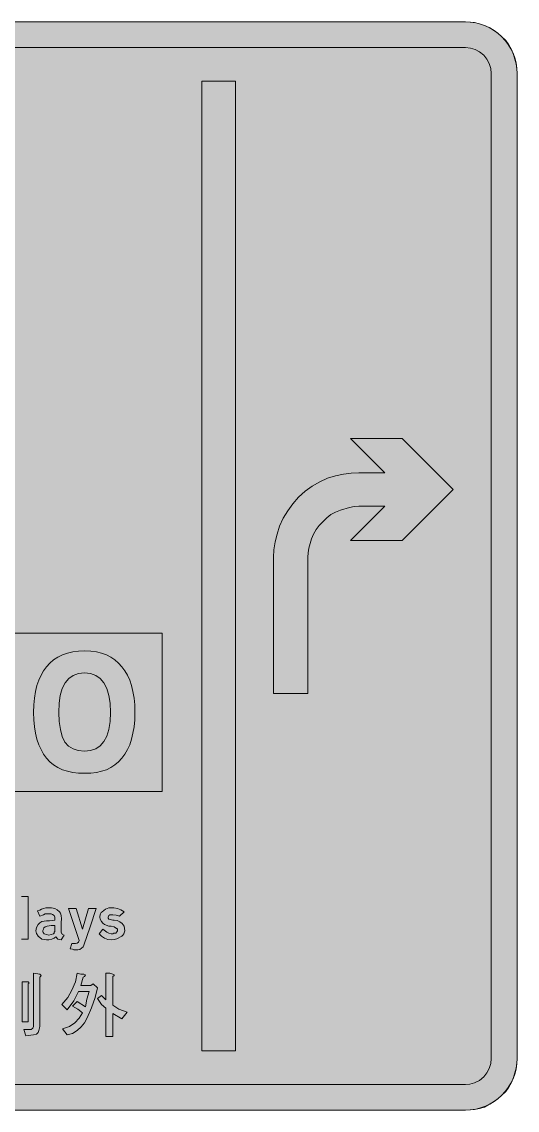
# Model space of a CAD drawing. Header units: metres. Extents: x 144 to 426, y 7 to 265.
# Drawn here: x 308.6 to 425.7, y 7.2 to 264.8 of the extents above; entities that cross this region are included whole.
import ezdxf

# ---------------------------------------------------------------- set-up
doc = ezdxf.new("R2010")
doc.units = ezdxf.units.M
for name, color, linetype, true_color in [('FILL_BLACK_000000', 7, 'Continuous', 0x000000), ('FILL_BLUE_0000FF', 7, 'Continuous', 0x0000ff), ('FILL_WHITE_FFFFFF', 7, 'Continuous', 0xffffff), ('STROKE_BLUE_0000FF', 7, 'Continuous', 0x0000ff)]:
    doc.layers.add(name, color=color, linetype=linetype, true_color=true_color)

msp = doc.modelspace()

# ---------------------------------------------------------------- hatches: boundary and pattern name
at = {"layer": 'FILL_BLACK_000000', "true_color": 0x000000}
h = msp.add_hatch(color=7, dxfattribs=at)
h.dxf.hatch_style = 1
h.paths.add_polyline_path([(335.14, 97.93), (334.89, 96.4), (334.55, 94.99), (334.12, 93.7), (333.59, 92.53), (332.98, 91.48), (332.28, 90.54), (331.49, 89.66), (330.62, 88.91), (329.66, 88.29), (328.61, 87.79), (327.47, 87.41), (326.23, 87.15), (324.89, 86.99), (323.46, 86.94), (322.02, 86.99), (320.66, 87.15), (319.39, 87.41), (318.22, 87.79), (317.13, 88.29), (316.14, 88.91), (315.25, 89.66), (314.46, 90.54), (313.76, 91.48), (313.15, 92.53), (312.62, 93.7), (312.19, 94.99), (311.85, 96.4), (311.6, 97.93), (311.45, 99.58), (311.4, 101.34), (311.45, 103.1), (311.6, 104.75), (311.85, 106.28), (312.19, 107.68), (312.62, 108.98), (313.15, 110.15), (313.76, 111.2), (314.46, 112.14), (315.25, 113.03), (316.14, 113.79), (317.13, 114.44), (318.22, 114.97), (319.39, 115.39), (320.66, 115.68), (322.02, 115.86), (323.46, 115.92), (324.89, 115.86), (326.23, 115.68), (327.47, 115.39), (328.61, 114.97), (329.66, 114.44), (330.62, 113.79), (331.49, 113.03), (332.28, 112.14), (332.98, 111.2), (333.59, 110.15), (334.12, 108.98), (334.55, 107.68), (334.89, 106.28), (335.14, 104.75), (335.29, 103.1), (335.34, 101.34), (335.29, 99.58), (335.14, 97.93)])
h.paths.add_polyline_path([(329.18, 105.38), (328.69, 106.99), (328.01, 108.31), (327.14, 109.35), (326.09, 110.1), (324.86, 110.55), (323.46, 110.7), (322.01, 110.55), (320.76, 110.1), (319.7, 109.35), (318.85, 108.31), (318.18, 106.99), (317.71, 105.38), (317.43, 103.5), (317.34, 101.34), (317.44, 99.18), (317.72, 97.29), (318.18, 95.67), (318.78, 94.32), (319.66, 93.37), (320.72, 92.7), (321.97, 92.29), (323.46, 92.16), (324.86, 92.3), (326.09, 92.73), (327.14, 93.45), (328.01, 94.45), (328.69, 95.75), (329.18, 97.32), (329.48, 99.19), (329.58, 101.34), (329.48, 103.5), (329.18, 105.38)], flags=16)
at = {"layer": 'FILL_BLUE_0000FF', "true_color": 0x0000ff}
h = msp.add_hatch(color=7, dxfattribs=at)
h.dxf.hatch_style = 1
h.paths.add_polyline_path([(419.58, 19.44), (419.45, 18.27), (419.04, 17.1), (418.55, 16.04), (417.78, 15.12), (416.77, 14.27), (415.62, 13.68), (414.54, 13.37), (413.46, 13.32), (156.06, 13.32), (154.95, 13.42), (153.83, 13.75), (152.74, 14.31), (151.74, 15.12), (150.93, 16.1), (150.37, 17.15), (150.04, 18.26), (149.94, 19.44), (149.94, 252.54), (150.04, 253.65), (150.37, 254.77), (150.93, 255.86), (151.74, 256.86), (152.18, 257.34), (152.69, 257.72), (153.9, 258.3), (154.98, 258.62), (156.06, 258.66), (413.46, 258.66), (414.64, 258.56), (415.76, 258.23), (416.8, 257.67), (417.78, 256.86), (418.52, 255.96), (419.09, 254.9), (419.45, 253.75), (419.58, 252.54), (419.58, 19.44)])
at = {"layer": 'FILL_WHITE_FFFFFF', "true_color": 0xffffff}
h = msp.add_hatch(color=7, dxfattribs=at)
h.dxf.hatch_style = 1
h.paths.add_polyline_path([(156.06, 7.2), (153.81, 7.36), (152.67, 7.58), (151.56, 7.92), (149.42, 9.16), (148.4, 9.92), (147.42, 10.8), (146.54, 11.67), (145.8, 12.67), (145.19, 13.76), (144.72, 14.94), (144.28, 16.05), (144, 17.19), (143.82, 19.44), (143.82, 252.54), (144, 254.79), (144.28, 255.93), (144.72, 257.04), (145.19, 258.22), (145.8, 259.31), (146.54, 260.31), (147.42, 261.18), (148.4, 262.06), (149.42, 262.8), (150.48, 263.41), (151.56, 263.88), (152.67, 264.32), (153.81, 264.6), (156.06, 264.78), (413.46, 264.78), (415.64, 264.6), (416.78, 264.32), (417.96, 263.88), (419.04, 263.41), (420.1, 262.8), (421.12, 262.06), (422.1, 261.18), (422.98, 260.31), (423.72, 259.31), (424.33, 258.22), (424.8, 257.04), (425.45, 254.79), (425.64, 253.65), (425.7, 252.54), (425.7, 19.44), (425.64, 18.33), (425.45, 17.19), (424.8, 14.94), (424.33, 13.76), (423.72, 12.67), (422.98, 11.67), (422.1, 10.8), (421.12, 9.92), (420.1, 9.16), (417.96, 7.92), (416.78, 7.58), (415.64, 7.36), (413.46, 7.2), (156.06, 7.2)])
h = msp.add_hatch(color=7, dxfattribs=at)
h.dxf.hatch_style = 1
h.paths.add_polyline_path([(359.1, 250.74), (359.1, 21.24), (351.18, 21.24), (351.18, 250.74), (359.1, 250.74)])
h = msp.add_hatch(color=7, dxfattribs=at)
h.dxf.hatch_style = 1
h.paths.add_polyline_path([(394.38, 150.12), (388.26, 150.12), (387.18, 150.06), (386.1, 149.87), (383.94, 149.22), (382.76, 148.75), (381.67, 148.14), (380.67, 147.4), (379.8, 146.52), (378.92, 145.57), (378.18, 144.59), (377.57, 143.53), (377.1, 142.38), (376.45, 140.22), (376.26, 139.14), (376.2, 138.06), (376.2, 105.84), (368.1, 105.84), (368.1, 138.06), (368.2, 139.85), (368.48, 141.68), (368.94, 143.55), (369.54, 145.44), (370.42, 147.29), (371.45, 149.06), (372.65, 150.73), (374.04, 152.28), (375.59, 153.67), (377.26, 154.87), (379.03, 155.9), (380.88, 156.78), (382.77, 157.36), (384.64, 157.75), (386.47, 157.97), (388.26, 158.04), (394.38, 158.04), (386.28, 166.14), (398.52, 166.14), (410.58, 154.08), (398.52, 142.02), (386.28, 142.02), (394.38, 150.12)])
h = msp.add_hatch(color=7, dxfattribs=at)
h.dxf.hatch_style = 1
h.paths.add_polyline_path([(341.82, 120.06), (341.82, 82.62), (209.52, 82.62), (209.52, 120.06), (341.82, 120.06)])
h = msp.add_hatch(color=7, dxfattribs=at)
h.dxf.hatch_style = 1
h.paths.add_polyline_path([(307.69, 47.72), (307.08, 47.52), (306.72, 47.52), (306.2, 47.54), (305.82, 47.7), (305.15, 47.93), (304.54, 48.35), (304.02, 48.94), (303.66, 49.68), (303.46, 50.52), (303.41, 51.41), (303.53, 52.34), (303.84, 53.28), (304.02, 53.64), (304.36, 54.14), (304.83, 54.56), (305.44, 54.88), (306.18, 55.08), (306.85, 55.12), (307.49, 54.99), (308.05, 54.73), (308.52, 54.36), (308.52, 57.78), (310.14, 57.78), (310.14, 47.7), (308.52, 47.7), (308.52, 48.06), (308.16, 48.06), (307.97, 47.85), (307.69, 47.72)])
h.paths.add_polyline_path([(308.17, 49.52), (308.34, 49.86), (308.5, 50.22), (308.52, 50.58), (308.52, 52.02), (308.48, 52.56), (308.16, 53.1), (307.26, 53.64), (307.08, 53.64), (306.54, 53.6), (306, 53.28), (305.6, 53.01), (305.46, 52.74), (305.16, 52.04), (305.06, 51.3), (305.16, 50.56), (305.46, 49.86), (305.57, 49.59), (305.82, 49.32), (306.54, 48.96), (307.26, 48.96), (307.94, 49.28), (308.17, 49.52)], flags=16)
h = msp.add_hatch(color=7, dxfattribs=at)
h.dxf.hatch_style = 1
h.paths.add_polyline_path([(312.84, 54.54), (313.29, 54.79), (313.74, 54.9), (314.28, 55.06), (314.82, 55.08), (315.63, 55.06), (316.44, 54.9), (316.98, 54.61), (317.52, 54.18), (317.77, 53.8), (317.88, 53.28), (318.02, 52.47), (317.88, 51.66), (317.88, 49.32), (318.06, 48.96), (318.15, 48.94), (318.24, 48.78), (318.6, 48.6), (317.88, 47.52), (317.16, 47.7), (316.62, 48.24), (316.24, 47.9), (315.72, 47.7), (315.02, 47.54), (314.46, 47.52), (313.38, 47.7), (312.48, 48.42), (312.08, 49.05), (311.94, 49.68), (312.08, 50.47), (312.48, 51.12), (312.86, 51.55), (313.38, 51.84), (314.46, 52.02), (315.18, 52.02), (316.44, 52.2), (316.44, 52.56), (316.44, 52.92), (316.26, 53.28), (315.9, 53.53), (315.54, 53.64), (315, 53.71), (314.46, 53.64), (314.1, 53.64), (313.74, 53.46), (312.84, 53.1), (312.3, 54.36), (312.84, 54.54)])
h.paths.add_polyline_path([(315.54, 48.78), (316.08, 48.96), (316.24, 49.14), (316.26, 49.32), (316.42, 49.5), (316.44, 49.68), (316.44, 50.94), (315.54, 50.94), (314.64, 50.76), (314.1, 50.58), (313.85, 50.38), (313.74, 50.04), (313.58, 49.77), (313.56, 49.5), (313.67, 49.23), (313.92, 48.96), (314.46, 48.78), (315, 48.65), (315.54, 48.78)], flags=16)
h = msp.add_hatch(color=7, dxfattribs=at)
h.dxf.hatch_style = 1
h.paths.add_polyline_path([(322.2, 47.34), (319.68, 54.9), (321.48, 54.9), (322.92, 50.04), (324.36, 54.9), (326.16, 54.9), (324.79, 50.58), (323.28, 46.26), (323.08, 45.86), (322.76, 45.52), (322.34, 45.27), (321.84, 45.18), (320.94, 45.18), (320.56, 45.34), (320.04, 45.36), (320.4, 46.62), (321.3, 46.62), (321.73, 46.73), (322.02, 46.98), (322.2, 47.34)])
h = msp.add_hatch(color=7, dxfattribs=at)
h.dxf.hatch_style = 1
h.paths.add_polyline_path([(330.23, 52.2), (330.3, 52.2), (330.48, 52.2), (331.15, 52.1), (331.79, 51.82), (332.35, 51.36), (332.82, 50.76), (333, 49.68), (332.71, 48.91), (332.52, 48.62), (332.28, 48.42), (331.09, 47.77), (330.43, 47.58), (329.76, 47.52), (328.96, 47.62), (328.19, 47.9), (327.48, 48.36), (326.88, 48.96), (327.78, 50.04), (328.68, 49.32), (329.22, 49.07), (329.76, 48.96), (330.12, 48.96), (330.21, 48.98), (330.3, 49.14), (330.84, 49.14), (331.09, 49.41), (331.2, 49.68), (331.2, 50.04), (331.11, 50.2), (331.02, 50.22), (330.46, 50.62), (329.76, 50.76), (329.22, 50.76), (328.19, 51.16), (327.75, 51.47), (327.42, 51.84), (327.11, 52.38), (327.06, 52.92), (327.06, 53.1), (327.2, 53.71), (327.36, 53.99), (327.6, 54.18), (328.41, 54.76), (329.22, 55.08), (329.4, 55.08), (330.37, 55.06), (331.2, 54.9), (332.01, 54.61), (332.82, 54.18), (331.74, 53.1), (330.93, 53.35), (330.12, 53.46), (329.4, 53.46), (329.15, 53.26), (329.04, 52.92), (329, 52.65), (329.22, 52.38), (330.12, 52.2), (330.23, 52.2)])
h = msp.add_hatch(color=7, dxfattribs=at)
h.dxf.hatch_style = 1
h.paths.add_polyline_path([(312.84, 39.42), (313.2, 39.06), (313.02, 38.88), (312.84, 38.7), (312.84, 27), (312.66, 26.1), (312.48, 25.56), (312.12, 25.2), (311.4, 25.02), (309.6, 24.84), (309.06, 26.28), (310.86, 26.28), (311.22, 26.64), (311.4, 27), (311.4, 39.6), (312.84, 39.42)])
h = msp.add_hatch(color=7, dxfattribs=at)
h.dxf.hatch_style = 1
h.paths.add_polyline_path([(323.28, 39.42), (323.64, 39.24), (323.46, 38.88), (323.1, 38.7), (322.56, 36.72), (324.9, 36.72), (325.44, 37.08), (326.52, 36.18), (325.98, 33.84), (325.11, 31.42), (324.07, 29.03), (323.41, 27.92), (322.63, 26.92), (321.7, 26.06), (320.58, 25.38), (319.32, 25.02), (318.24, 26.46), (319.86, 27), (321.12, 27.9), (322.2, 28.98), (322.92, 30.24), (321.84, 31.14), (320.58, 31.86), (321.66, 32.94), (323.64, 31.68), (324, 33.48), (324.54, 35.28), (322.02, 35.28), (320.94, 33.12), (319.32, 30.96), (318.06, 32.22), (319.5, 33.84), (320.4, 35.64), (321.3, 37.62), (321.66, 39.6), (322.56, 39.42), (323.28, 39.42)])
h = msp.add_hatch(color=7, dxfattribs=at)
h.dxf.hatch_style = 1
h.paths.add_polyline_path([(330.12, 39.42), (330.48, 39.24), (330.48, 39.06), (330.12, 38.88), (330.12, 32.04), (331.56, 31.14), (333.54, 30.42), (332.28, 28.8), (330.12, 30.06), (330.12, 24.66), (328.5, 24.66), (328.5, 31.32), (327.42, 32.22), (326.52, 33.66), (327.42, 34.38), (328.5, 33.3), (328.5, 39.6), (329.4, 39.6), (330.12, 39.42)])
h = msp.add_hatch(color=7, dxfattribs=at)
h.dxf.hatch_style = 1
h.paths.add_polyline_path([(310.14, 37.62), (310.32, 37.26), (310.14, 37.08), (310.14, 28.08), (308.7, 28.08), (308.7, 37.62), (310.14, 37.62)])

# ---------------------------------------------------------------- linework, layer by layer
at = {"layer": 'FILL_BLACK_000000', "lineweight": 0, "true_color": 0x000000}
for points in [[(335.14, 97.93), (334.89, 96.4), (334.55, 94.99), (334.12, 93.7), (333.59, 92.53), (332.98, 91.48), (332.28, 90.54), (331.49, 89.66), (330.62, 88.91), (329.66, 88.29), (328.61, 87.79), (327.47, 87.41), (326.23, 87.15), (324.89, 86.99), (323.46, 86.94), (322.02, 86.99), (320.66, 87.15), (319.39, 87.41), (318.22, 87.79), (317.13, 88.29), (316.14, 88.91), (315.25, 89.66), (314.46, 90.54), (313.76, 91.48), (313.15, 92.53), (312.62, 93.7), (312.19, 94.99), (311.85, 96.4), (311.6, 97.93), (311.45, 99.58), (311.4, 101.34), (311.45, 103.1), (311.6, 104.75), (311.85, 106.28), (312.19, 107.68), (312.62, 108.98), (313.15, 110.15), (313.76, 111.2), (314.46, 112.14), (315.25, 113.03), (316.14, 113.79), (317.13, 114.44), (318.22, 114.97), (319.39, 115.39), (320.66, 115.68), (322.02, 115.86), (323.46, 115.92), (324.89, 115.86), (326.23, 115.68), (327.47, 115.39), (328.61, 114.97), (329.66, 114.44), (330.62, 113.79), (331.49, 113.03), (332.28, 112.14), (332.98, 111.2), (333.59, 110.15), (334.12, 108.98), (334.55, 107.68), (334.89, 106.28), (335.14, 104.75), (335.29, 103.1), (335.34, 101.34), (335.29, 99.58)], [(329.18, 105.38), (328.69, 106.99), (328.01, 108.31), (327.14, 109.35), (326.09, 110.1), (324.86, 110.55), (323.46, 110.7), (322.01, 110.55), (320.76, 110.1), (319.7, 109.35), (318.85, 108.31), (318.18, 106.99), (317.71, 105.38), (317.43, 103.5), (317.34, 101.34), (317.44, 99.18), (317.72, 97.29), (318.18, 95.67), (318.78, 94.32), (319.66, 93.37), (320.72, 92.7), (321.97, 92.29), (323.46, 92.16), (324.86, 92.3), (326.09, 92.73), (327.14, 93.45), (328.01, 94.45), (328.69, 95.75), (329.18, 97.32), (329.48, 99.19), (329.58, 101.34), (329.48, 103.5)]]:
    msp.add_lwpolyline(points, close=True, dxfattribs=at)
at = {"layer": 'FILL_BLUE_0000FF', "lineweight": 0, "true_color": 0x0000ff}
msp.add_lwpolyline([(156.06, 258.66), (413.46, 258.66), (414.64, 258.56), (415.76, 258.23), (416.8, 257.67), (417.78, 256.86), (418.52, 255.96), (419.09, 254.9), (419.45, 253.75), (419.58, 252.54), (419.58, 19.44), (419.45, 18.27), (419.04, 17.1), (418.55, 16.04), (417.78, 15.12), (416.77, 14.27), (415.62, 13.68), (414.54, 13.37), (413.46, 13.32), (156.06, 13.32)], dxfattribs=at)
at = {"layer": 'FILL_WHITE_FFFFFF', "lineweight": 0, "true_color": 0xffffff}
for points in [[(156.06, 264.78), (413.46, 264.78), (415.64, 264.6), (416.78, 264.32), (417.96, 263.88), (419.04, 263.41), (420.1, 262.8), (421.12, 262.06), (422.1, 261.18), (422.98, 260.31), (423.72, 259.31), (424.33, 258.22), (424.8, 257.04), (425.45, 254.79), (425.64, 253.65), (425.7, 252.54), (425.7, 19.44), (425.64, 18.33), (425.45, 17.19), (424.8, 14.94), (424.33, 13.76), (423.72, 12.67), (422.98, 11.67), (422.1, 10.8), (421.12, 9.92), (420.1, 9.16), (417.96, 7.92), (416.78, 7.58), (415.64, 7.36), (413.46, 7.2), (156.06, 7.2)], [(308.52, 57.78), (310.14, 57.78), (310.14, 47.7), (308.52, 47.7)]]:
    msp.add_lwpolyline(points, dxfattribs=at)
for points in [[(359.1, 250.74), (359.1, 21.24), (351.18, 21.24), (351.18, 250.74)], [(394.38, 150.12), (388.26, 150.12), (387.18, 150.06), (386.1, 149.87), (383.94, 149.22), (382.76, 148.75), (381.67, 148.14), (380.67, 147.4), (379.8, 146.52), (378.92, 145.57), (378.18, 144.59), (377.57, 143.53), (377.1, 142.38), (376.45, 140.22), (376.26, 139.14), (376.2, 138.06), (376.2, 105.84), (368.1, 105.84), (368.1, 138.06), (368.2, 139.85), (368.48, 141.68), (368.94, 143.55), (369.54, 145.44), (370.42, 147.29), (371.45, 149.06), (372.65, 150.73), (374.04, 152.28), (375.59, 153.67), (377.26, 154.87), (379.03, 155.9), (380.88, 156.78), (382.77, 157.36), (384.64, 157.75), (386.47, 157.97), (388.26, 158.04), (394.38, 158.04), (386.28, 166.14), (398.52, 166.14), (410.58, 154.08), (398.52, 142.02), (386.28, 142.02)], [(312.84, 54.54), (313.29, 54.79), (313.74, 54.9), (314.28, 55.06), (314.82, 55.08), (315.63, 55.06), (316.44, 54.9), (316.98, 54.61), (317.52, 54.18), (317.77, 53.8), (317.88, 53.28), (318.02, 52.47), (317.88, 51.66), (317.88, 49.32), (318.06, 48.96), (318.15, 48.94), (318.24, 48.78), (318.6, 48.6), (317.88, 47.52), (317.16, 47.7), (316.62, 48.24), (316.24, 47.9), (315.72, 47.7), (315.02, 47.54), (314.46, 47.52), (313.38, 47.7), (312.48, 48.42), (312.08, 49.05), (311.94, 49.68), (312.08, 50.47), (312.48, 51.12), (312.86, 51.55), (313.38, 51.84), (314.46, 52.02), (315.18, 52.02), (316.44, 52.2), (316.44, 52.56), (316.44, 52.92), (316.26, 53.28), (315.9, 53.53), (315.54, 53.64), (315, 53.71), (314.46, 53.64), (314.1, 53.64), (313.74, 53.46), (312.84, 53.1), (312.3, 54.36)], [(322.2, 47.34), (319.68, 54.9), (321.48, 54.9), (322.92, 50.04), (324.36, 54.9), (326.16, 54.9), (324.79, 50.58), (323.28, 46.26), (323.08, 45.86), (322.76, 45.52), (322.34, 45.27), (321.84, 45.18), (320.94, 45.18), (320.56, 45.34), (320.04, 45.36), (320.4, 46.62), (321.3, 46.62), (321.73, 46.73), (322.02, 46.98)], [(330.23, 52.2), (330.3, 52.2), (330.48, 52.2), (331.15, 52.1), (331.79, 51.82), (332.35, 51.36), (332.82, 50.76), (333, 49.68), (332.71, 48.91), (332.52, 48.62), (332.28, 48.42), (331.09, 47.77), (330.43, 47.58), (329.76, 47.52), (328.96, 47.62), (328.19, 47.9), (327.48, 48.36), (326.88, 48.96), (327.78, 50.04), (328.68, 49.32), (329.22, 49.07), (329.76, 48.96), (330.12, 48.96), (330.21, 48.98), (330.3, 49.14), (330.84, 49.14), (331.09, 49.41), (331.2, 49.68), (331.2, 50.04), (331.11, 50.2), (331.02, 50.22), (330.46, 50.62), (329.76, 50.76), (329.22, 50.76), (328.19, 51.16), (327.75, 51.47), (327.42, 51.84), (327.11, 52.38), (327.06, 52.92), (327.06, 53.1), (327.2, 53.71), (327.36, 53.99), (327.6, 54.18), (328.41, 54.76), (329.22, 55.08), (329.4, 55.08), (330.37, 55.06), (331.2, 54.9), (332.01, 54.61), (332.82, 54.18), (331.74, 53.1), (330.93, 53.35), (330.12, 53.46), (329.4, 53.46), (329.15, 53.26), (329.04, 52.92), (329, 52.65), (329.22, 52.38), (330.12, 52.2)], [(315.54, 48.78), (316.08, 48.96), (316.24, 49.14), (316.26, 49.32), (316.42, 49.5), (316.44, 49.68), (316.44, 50.94), (315.54, 50.94), (314.64, 50.76), (314.1, 50.58), (313.85, 50.38), (313.74, 50.04), (313.58, 49.77), (313.56, 49.5), (313.67, 49.23), (313.92, 48.96), (314.46, 48.78), (315, 48.65)], [(312.84, 39.42), (313.2, 39.06), (313.02, 38.88), (312.84, 38.7), (312.84, 27), (312.66, 26.1), (312.48, 25.56), (312.12, 25.2), (311.4, 25.02), (309.6, 24.84), (309.06, 26.28), (310.86, 26.28), (311.22, 26.64), (311.4, 27), (311.4, 39.6)], [(323.28, 39.42), (323.64, 39.24), (323.46, 38.88), (323.1, 38.7), (322.56, 36.72), (324.9, 36.72), (325.44, 37.08), (326.52, 36.18), (325.98, 33.84), (325.11, 31.42), (324.07, 29.03), (323.41, 27.92), (322.63, 26.92), (321.7, 26.06), (320.58, 25.38), (319.32, 25.02), (318.24, 26.46), (319.86, 27), (321.12, 27.9), (322.2, 28.98), (322.92, 30.24), (321.84, 31.14), (320.58, 31.86), (321.66, 32.94), (323.64, 31.68), (324, 33.48), (324.54, 35.28), (322.02, 35.28), (320.94, 33.12), (319.32, 30.96), (318.06, 32.22), (319.5, 33.84), (320.4, 35.64), (321.3, 37.62), (321.66, 39.6), (322.56, 39.42)], [(330.12, 39.42), (330.48, 39.24), (330.48, 39.06), (330.12, 38.88), (330.12, 32.04), (331.56, 31.14), (333.54, 30.42), (332.28, 28.8), (330.12, 30.06), (330.12, 24.66), (328.5, 24.66), (328.5, 31.32), (327.42, 32.22), (326.52, 33.66), (327.42, 34.38), (328.5, 33.3), (328.5, 39.6), (329.4, 39.6)], [(310.14, 37.62), (310.32, 37.26), (310.14, 37.08), (310.14, 28.08), (308.7, 28.08), (308.7, 37.62)]]:
    msp.add_lwpolyline(points, close=True, dxfattribs=at)
at = {"layer": 'FILL_WHITE_FFFFFF', "lineweight": 0, "true_color": 0x0000ff}
msp.add_lwpolyline([(341.82, 120.06), (341.82, 82.62), (209.52, 82.62), (209.52, 120.06)], close=True, dxfattribs=at)
at = {"layer": 'STROKE_BLUE_0000FF', "lineweight": 0, "true_color": 0x0000ff}
for points in [[(156.06, 264.78), (413.46, 264.78)], [(413.46, 264.78), (414.69, 264.72), (415.9, 264.53), (417.06, 264.24), (418.18, 263.83), (419.25, 263.32), (420.26, 262.71), (421.2, 262.01), (422.08, 261.22), (422.87, 260.36), (423.58, 259.42), (424.2, 258.41), (424.72, 257.34), (425.14, 256.21), (425.45, 255.03), (425.64, 253.8), (425.7, 252.54)], [(425.7, 252.54), (425.7, 19.44)], [(425.7, 19.44), (425.64, 18.18), (425.45, 16.95), (425.14, 15.77), (424.72, 14.64), (424.2, 13.57), (423.58, 12.56), (422.87, 11.62), (422.08, 10.75), (421.2, 9.97), (420.26, 9.27), (419.25, 8.66), (418.18, 8.15), (417.06, 7.74), (415.9, 7.45), (414.69, 7.26), (413.46, 7.2)], [(413.46, 7.2), (156.06, 7.2)]]:
    msp.add_lwpolyline(points, dxfattribs=at)

doc.saveas('drawing.dxf')
